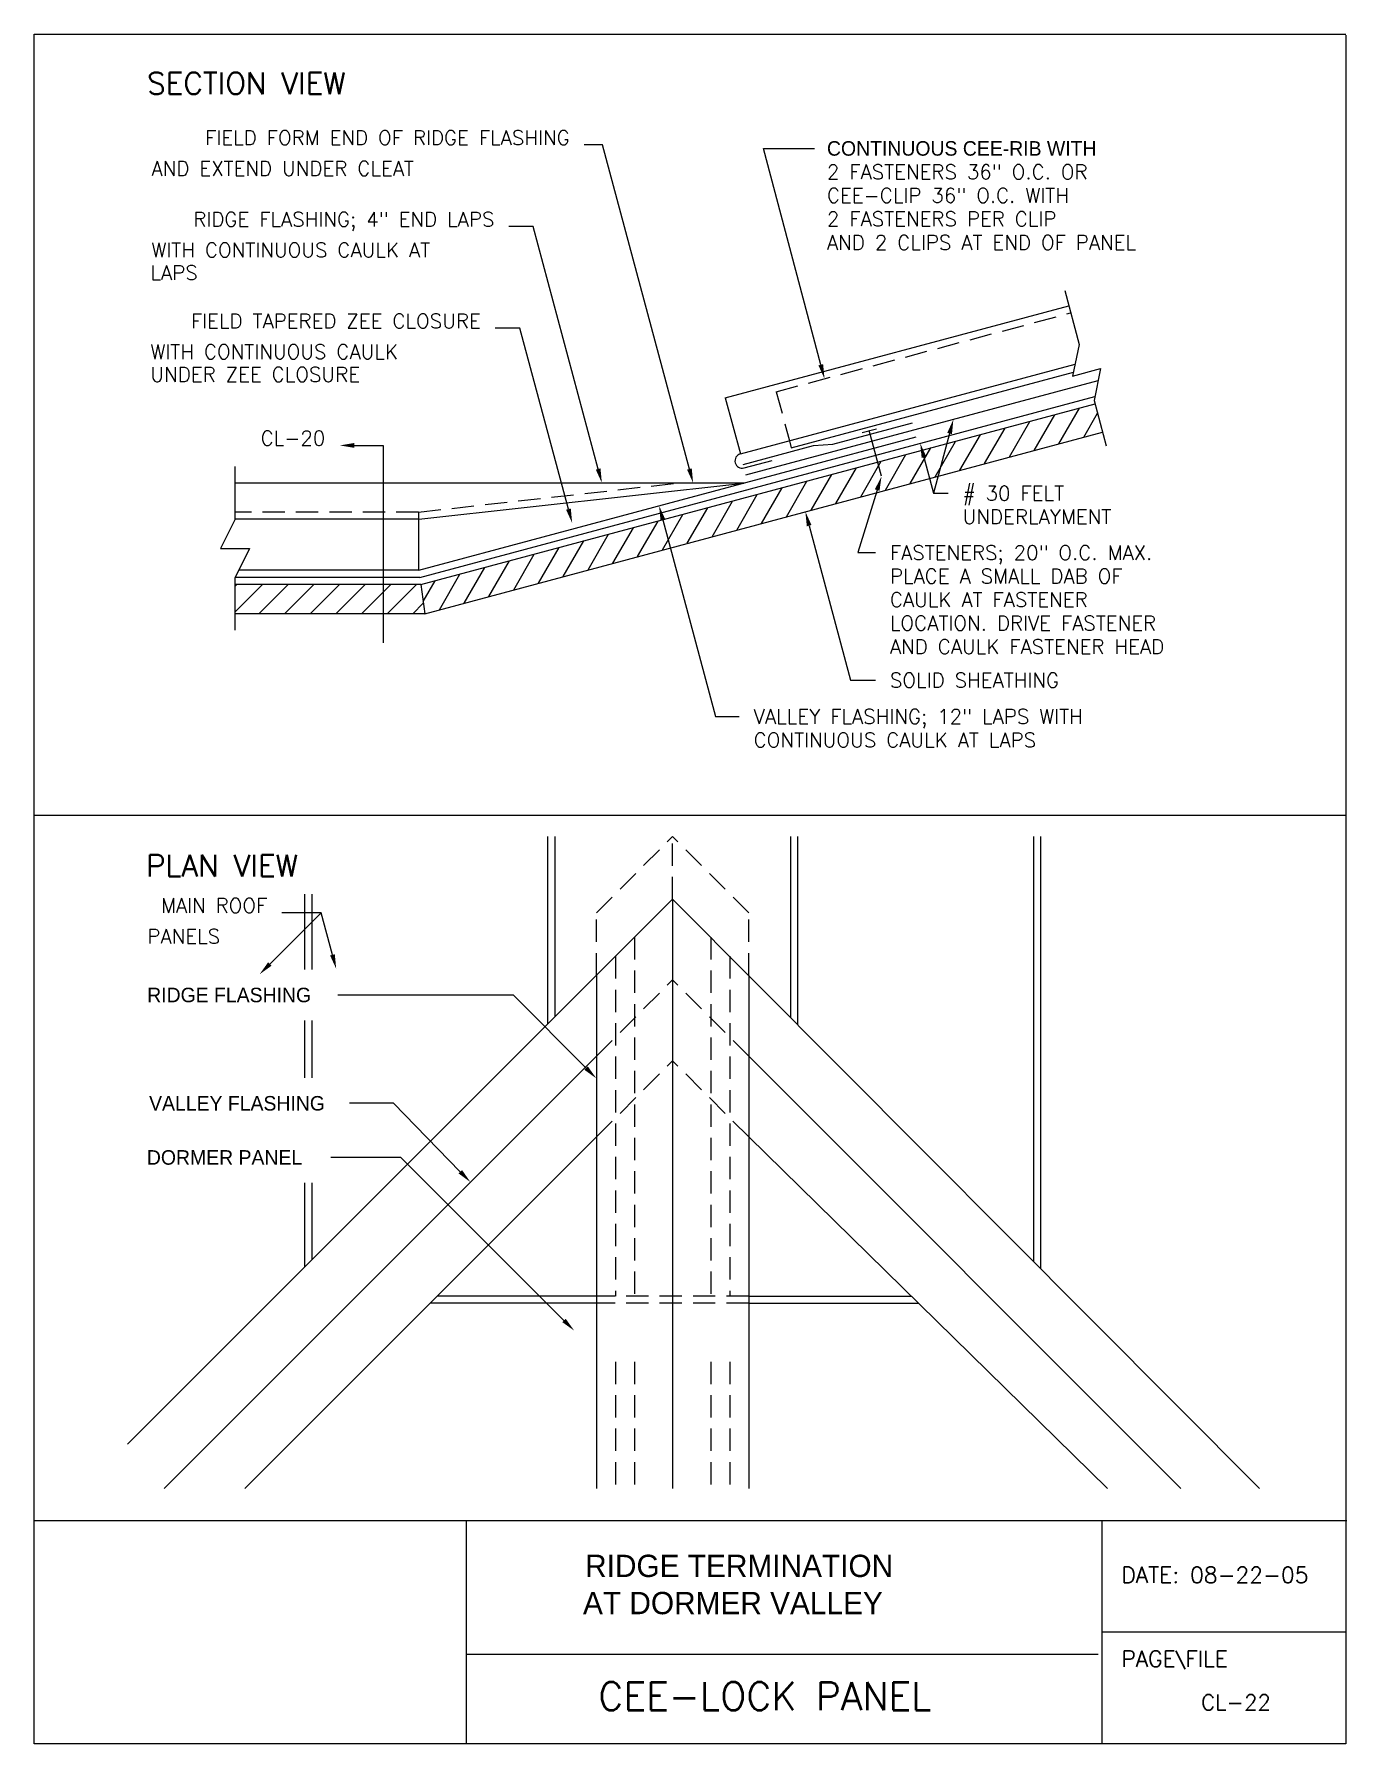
# Model space of a CAD drawing. Extents: x -5.4 to 24, y -8 to 30.4.
import ezdxf
from ezdxf.enums import TextEntityAlignment as Align

# ---------------------------------------------------------------- set-up
doc = ezdxf.new("R2010")
doc.units = 0
doc.header["$MEASUREMENT"] = 0
doc.linetypes.add('HIDDENX2', pattern=[0.75, 0.5, -0.25])
doc.layers.get('0').update_dxf_attribs({"linetype": 'CONTINUOUS'})
for name, color, linetype in [('1', 7, 'CONTINUOUS'), ('BORDER', 7, 'CONTINUOUS'), ('CMP-FLSH', 7, 'CONTINUOUS'), ('DIM-TXT', 7, 'CONTINUOUS'), ('STRCTR', 7, 'CONTINUOUS')]:
    doc.layers.add(name, color=color, linetype=linetype)
doc.styles.add('AU101S01', font='SIMPLEX.SHX')
doc.styles.add('ROMANS', font='romans', dxfattribs={"height": 0.25})

# ---------------------------------------------------------------- blocks, each defined once
blk = doc.blocks.new('*X7')
at = {"color": 0, "linetype": 'CONTINUOUS'}
for p, q in [((17.194, 19.156), (17.548, 19.768)), ((16.34, 18.927), (16.694, 19.539)), ((16.767, 19.041), (17.121, 19.654)), ((17.621, 19.27), (17.859, 19.682)), ((15.06, 18.584), (15.413, 19.196)), ((15.486, 18.698), (15.84, 19.311)), ((15.913, 18.813), (16.267, 19.425)), ((13.779, 18.241), (14.132, 18.853)), ((14.206, 18.355), (14.559, 18.968)), ((14.633, 18.47), (14.986, 19.082)), ((12.925, 18.012), (13.279, 18.624)), ((13.352, 18.126), (13.706, 18.739)), ((11.644, 17.669), (11.998, 18.281)), ((12.071, 17.783), (12.425, 18.396)), ((12.498, 17.898), (12.852, 18.51)), ((10.791, 17.44), (11.144, 18.052)), ((11.218, 17.554), (11.571, 18.167)), ((9.51, 17.097), (9.864, 17.709)), ((9.937, 17.211), (10.291, 17.824)), ((10.364, 17.326), (10.717, 17.938)), ((8.656, 16.868), (9.01, 17.481)), ((9.083, 16.983), (9.437, 17.595)), ((7.376, 16.525), (7.729, 17.137)), ((7.803, 16.639), (8.156, 17.252)), ((8.229, 16.754), (8.583, 17.366)), ((6.242, 16.436), (6.449, 16.794)), ((6.522, 16.296), (6.875, 16.909)), ((6.949, 16.411), (7.302, 17.023))]:
    blk.add_line(p, q, dxfattribs=at)
blk = doc.blocks.new('*X8')
at = {"color": 0, "linetype": 'CONTINUOUS'}
for p, q in [((3.002, 16.26), (3.47, 16.728)), ((3.002, 16.702), (3.028, 16.728)), ((3.412, 16.228), (3.912, 16.728)), ((3.854, 16.228), (4.354, 16.728)), ((4.296, 16.228), (4.796, 16.728)), ((4.738, 16.228), (5.238, 16.728)), ((5.18, 16.228), (5.68, 16.728)), ((5.622, 16.228), (6.122, 16.728)), ((6.064, 16.228), (6.245, 16.41))]:
    blk.add_line(p, q, dxfattribs=at)

msp = doc.modelspace()

# ---------------------------------------------------------------- linework, layer by layer
at = {"color": 5, "linetype": 'CONTINUOUS'}
for p, q in [((-5.418, -7.963), (-5.418, 30.376)), ((24.003, 30.358), (24.003, -7.963)), ((24.023, -2.963), (-5.418, -2.963)), ((4.275, -7.963), (4.275, -2.963)), ((18.527, -2.963), (18.527, -7.963)), ((24.003, -5.463), (18.527, -5.463)), ((18.443, -5.963), (4.275, -5.963)), ((24.003, -7.963), (-5.418, -7.963))]:
    msp.add_line(p, q, dxfattribs=at)
at = {"layer": 'BORDER', "color": 5, "linetype": 'CONTINUOUS'}
msp.add_line((24.003, 12.852), (-5.418, 12.852), dxfattribs=at)
at = {"layer": 'CMP-FLSH', "color": 5, "linetype": 'CONTINUOUS'}
msp.add_line((-5.418, 30.376), (24.003, 30.376), dxfattribs=at)
at = {"layer": 'CMP-FLSH', "color": 1, "linetype": 'CONTINUOUS'}
for p, q in [((10.083, 22.221), (17.787, 24.285)), ((10.42, 20.963), (17.928, 22.975)), ((11.563, 21.101), (17.891, 22.796)), ((10.083, 22.221), (10.42, 20.963)), ((12.491, 21.181), (14.278, 21.66)), ((3.212, 18.358), (14.362, 21.345)), ((10.483, 20.727), (12.061, 21.15)), ((12.061, 21.15), (12.491, 21.181)), ((10.504, 20.649), (11.133, 20.817)), ((10.502, 20.311), (-0.914, 20.311)), ((3.212, 19.497), (10.502, 20.311)), ((3.212, 19.497), (-0.914, 19.497)), ((3.212, 18.358), (3.212, 19.497)), ((3.212, 18.358), (-0.832, 18.358)), ((8.9, 10.979), (8.9, -2.238)), ((7.191, 9.27), (7.191, -2.238)), ((10.609, 9.27), (10.609, -2.238))]:
    msp.add_line(p, q, dxfattribs=at)
at = {"layer": 'CMP-FLSH', "color": 9, "linetype": 'HIDDENX2'}
for p, q in [((11.226, 22.359), (17.829, 24.128)), ((11.226, 22.359), (11.521, 21.258)), ((3.203, 19.66), (9.034, 20.311)), ((3.203, 19.66), (-0.914, 19.66)), ((3.212, 19.497), (3.212, 19.661)), ((7.191, 10.672), (8.9, 12.382)), ((10.609, 10.672), (8.9, 12.382)), ((8.9, 10.979), (8.9, 12.382)), ((7.191, 9.27), (7.191, 10.672)), ((10.609, 9.27), (10.609, 10.672)), ((8.046, 10.125), (8.046, 2.079)), ((9.755, 10.125), (9.755, 2.079)), ((7.618, 9.697), (7.618, 2.079)), ((10.182, 9.697), (10.182, 2.079)), ((7.191, 7.457), (8.9, 9.167)), ((10.609, 7.457), (8.9, 9.167)), ((7.191, 5.645), (8.9, 7.354)), ((10.609, 5.645), (8.9, 7.354)), ((10.609, 2.079), (7.191, 2.079)), ((10.609, 1.919), (7.191, 1.919)), ((7.618, 0.605), (7.618, -2.238)), ((8.046, 0.605), (8.046, -2.238)), ((9.755, 0.605), (9.755, -2.238)), ((10.182, 0.605), (10.182, -2.238))]:
    msp.add_line(p, q, dxfattribs=at)
at = {"layer": 'CMP-FLSH', "color": 6, "linetype": 'CONTINUOUS'}
for p, q in [((3.233, 18.195), (18.374, 22.252)), ((10.547, 20.491), (18.447, 22.608)), ((13.156, 21.443), (13.471, 21.528)), ((13.587, 20.464), (13.313, 21.486)), ((3.233, 18.195), (-0.914, 18.195))]:
    msp.add_line(p, q, dxfattribs=at)
at = {"layer": 'CMP-FLSH', "color": 1, "linetype": 'HIDDENX2'}
msp.add_line((11.521, 21.258), (11.563, 21.101), dxfattribs=at)
at = {"layer": 'CMP-FLSH', "color": 4, "linetype": 'CONTINUOUS'}
for p, q in [((6.096, 12.382), (6.096, 8.175)), ((6.256, 12.382), (6.256, 8.336)), ((11.544, 12.382), (11.544, 8.325)), ((11.704, 12.382), (11.704, 8.165)), ((16.992, 12.382), (16.992, 2.857)), ((17.152, 12.382), (17.152, 2.696)), ((0.648, 11.09), (0.648, 9.4)), ((0.809, 11.09), (0.809, 9.4)), ((0.648, 8.259), (0.648, 6.971)), ((0.809, 8.259), (0.809, 6.971)), ((0.648, 4.616), (0.648, 2.727)), ((0.809, 4.616), (0.809, 2.888)), ((7.191, 1.919), (3.466, 1.919)), ((7.191, 2.079), (3.626, 2.079)), ((10.609, 2.079), (14.25, 2.079)), ((10.609, 1.919), (14.413, 1.919))]:
    msp.add_line(p, q, dxfattribs=at)
at = {"layer": 'CMP-FLSH', "color": 3, "linetype": 'CONTINUOUS'}
for p, q in [((-3.327, -1.247), (8.9, 10.979)), ((-0.691, -2.238), (7.191, 5.645))]:
    msp.add_line(p, q, dxfattribs=at)
at = {"layer": 'CMP-FLSH', "color": 9, "linetype": 'CONTINUOUS'}
msp.add_line((-2.504, -2.238), (7.191, 7.457), dxfattribs=at)
at = {"layer": 'CMP-FLSH', "color": 3, "linetype": 'CONTINUOUS', "extrusion": (0, 0, -1), "flags": 128}
msp.add_lwpolyline([(-12.225, 22.963), (-10.937, 27.814), (-12.084, 27.814)], dxfattribs=at)
at = {"layer": 'CMP-FLSH', "color": 3, "linetype": 'CONTINUOUS'}
for points in [[(8.9, 10.979), (22.067, -2.238)], [(10.609, 5.645), (18.657, -2.238)]]:
    msp.add_lwpolyline(points, dxfattribs=at)
at = {"layer": 'CMP-FLSH', "color": 9, "linetype": 'CONTINUOUS'}
msp.add_lwpolyline([(10.609, 7.457), (20.303, -2.238)], dxfattribs=at)
at = {"layer": 'CMP-FLSH', "color": 1, "linetype": 'CONTINUOUS'}
msp.add_arc((10.462, 20.806), 0.163, 105, 285, dxfattribs=at)
at = {"layer": 'CMP-FLSH', "color": 3, "linetype": 'CONTINUOUS', "extrusion": (0, 0, -1)}
msp.add_solid([(-12.277, 22.977), (-12.308, 22.649), (-12.172, 22.949)], dxfattribs=at)
at = {"layer": 'DIM-TXT', "color": 3, "linetype": 'CONTINUOUS'}
for p, q in [((7.331, 27.892), (6.918, 27.892)), ((9.278, 20.625), (7.331, 27.892)), ((5.774, 26.063), (5.229, 26.063)), ((7.231, 20.625), (5.774, 26.063)), ((5.478, 23.781), (4.923, 23.781)), ((6.565, 19.726), (5.478, 23.781)), ((1.761, 21.154), (2.412, 21.154)), ((2.412, 21.154), (2.412, 16.73)), ((15.114, 21.423), (14.755, 20.082)), ((14.539, 20.887), (14.755, 20.082)), ((13.49, 20.153), (13.052, 18.751)), ((14.755, 20.082), (15.08, 20.082)), ((8.683, 19.486), (9.865, 15.075)), ((11.963, 19.354), (12.892, 15.889)), ((13.052, 18.751), (13.449, 18.751)), ((12.892, 15.889), (13.449, 15.889)), ((9.865, 15.075), (10.395, 15.075)), ((-0.133, 9.523), (1.019, 10.673)), ((1.019, 10.673), (0.136, 10.673)), ((1.272, 9.73), (1.019, 10.673))]:
    msp.add_line(p, q, dxfattribs=at)
at = {"layer": 'DIM-TXT', "color": 3, "linetype": 'CONTINUOUS', "flags": 128}
for points in [[(6.962, 7.189), (5.335, 8.829), (1.394, 8.829)], [(4.139, 4.866), (2.644, 6.401), (1.655, 6.401)], [(6.464, 1.531), (2.803, 5.187), (1.233, 5.187)]]:
    msp.add_lwpolyline(points, dxfattribs=at)
at = {"layer": 'DIM-TXT', "color": 3, "linetype": 'CONTINUOUS'}
for points in [[(15.167, 21.409), (15.062, 21.437), (15.199, 21.738)], [(1.761, 21.1), (1.761, 21.208), (1.435, 21.154)], [(14.487, 20.873), (14.591, 20.901), (14.455, 21.202)], [(7.283, 20.639), (7.179, 20.611), (7.315, 20.311)], [(9.33, 20.639), (9.225, 20.611), (9.362, 20.311)], [(13.438, 20.169), (13.542, 20.137), (13.587, 20.464)], [(6.617, 19.74), (6.512, 19.712), (6.649, 19.412)], [(8.63, 19.472), (8.735, 19.5), (8.598, 19.801)], [(11.911, 19.34), (12.016, 19.368), (11.879, 19.669)], [(1.219, 9.716), (1.324, 9.744), (1.356, 9.415)], [(-0.095, 9.485), (-0.172, 9.562), (-0.364, 9.293)]]:
    msp.add_solid(points, dxfattribs=at)
at = {"layer": 'DIM-TXT', "color": 3, "linetype": 'CONTINUOUS', "extrusion": (0, 0, -1)}
for points in [[(-7, 7.227), (-7.191, 6.958), (-6.923, 7.151)], [(-4.178, 4.904), (-4.366, 4.633), (-4.1, 4.828)], [(-6.503, 1.569), (-6.695, 1.301), (-6.426, 1.493)]]:
    msp.add_solid(points, dxfattribs=at)
at = {"layer": 'STRCTR', "color": 2, "linetype": 'CONTINUOUS'}
for p, q in [((17.696, 24.625), (18.019, 23.42)), ((18.019, 23.42), (17.873, 22.707)), ((17.873, 22.707), (18.502, 22.876)), ((18.502, 22.876), (18.356, 22.163)), ((18.356, 22.163), (18.628, 21.146)), ((-0.914, 19.497), (-0.914, 20.678)), ((-0.914, 19.497), (-1.239, 18.846)), ((-1.239, 18.846), (-0.588, 18.846)), ((-0.588, 18.846), (-0.914, 18.195)), ((-0.914, 17.014), (-0.914, 18.195))]:
    msp.add_line(p, q, dxfattribs=at)
at = {"layer": 'STRCTR', "color": 4, "linetype": 'CONTINUOUS'}
for p, q in [((3.255, 18.032), (18.377, 22.084)), ((3.34, 17.381), (18.546, 21.455)), ((3.255, 18.032), (-0.914, 18.032)), ((3.255, 18.032), (3.34, 17.381)), ((3.34, 17.381), (-0.914, 17.381))]:
    msp.add_line(p, q, dxfattribs=at)

# ---------------------------------------------------------------- block references
at = {"layer": 'STRCTR', "color": 4, "linetype": 'CONTINUOUS', "xscale": 1.302199622101516, "yscale": 1.302199622101516, "zscale": 1.302199622101516}
for name in ['*X7', '*X8']:
    msp.add_blockref(name, (-4.823, -3.752), dxfattribs=at)

# ---------------------------------------------------------------- texts
at = {"layer": '1', "color": 7, "style": 'AU101S01'}
for s, p in [('DATE: 08-22-05', (18.966, -4.357)), ('PAGE\\FILE', (18.966, -6.236))]:
    msp.add_text(s, height=0.36, dxfattribs=at).set_placement(p)
at = {"layer": 'BORDER', "color": 5, "linetype": 'CONTINUOUS', "style": 'ROMANS'}
msp.add_text('CEE-LOCK PANEL', height=0.625, dxfattribs=at).set_placement((10.971, -6.894), align=Align.MIDDLE)
at = {"layer": 'BORDER', "color": 2, "linetype": 'CONTINUOUS', "style": 'ROMANS'}
msp.add_text('CL-22', height=0.35, dxfattribs=at).set_placement((21.537, -7.035), align=Align.MIDDLE)
at = {"layer": 'CMP-FLSH', "color": 3, "linetype": 'CONTINUOUS'}
msp.add_text('CONTINUOUS CEE-RIB WITH', height=0.32555, dxfattribs=at).set_placement((12.363, 27.652))
at = {"layer": 'CMP-FLSH', "color": 3, "linetype": 'CONTINUOUS', "style": 'ROMANS'}
for s, p in [('2 FASTENERS 36" O.C. OR', (12.362, 27.125)), ('CEE-CLIP 36" O.C. WITH', (12.362, 26.598)), ('2 FASTENERS PER CLIP', (12.362, 26.071)), ('AND 2 CLIPS AT END OF PANEL', (12.362, 25.541)), ('FASTENERS; 20" O.C. MAX.', (13.774, 18.587)), ('PLACE A SMALL DAB OF', (13.774, 18.06)), ('CAULK AT FASTENER', (13.774, 17.533)), ('LOCATION. DRIVE FASTENER', (13.774, 17.006)), ('AND CAULK FASTENER HEAD', (13.774, 16.479))]:
    msp.add_text(s, height=0.32555, dxfattribs=at).set_placement(p)
at = {"layer": 'DIM-TXT', "color": 4, "linetype": 'CONTINUOUS', "style": 'ROMANS'}
for s, height, p in [('SECTION VIEW', 0.48832, (-2.888, 29.031)), ('PLAN VIEW', 0.4883, (-2.911, 11.486))]:
    msp.add_text(s, height=height, dxfattribs=at).set_placement(p)
at = {"layer": 'DIM-TXT', "color": 3, "linetype": 'CONTINUOUS', "style": 'ROMANS'}
for s, height, p in [('FIELD FORM END OF RIDGE FLASHING', 0.32555, (6.592, 27.892)), ('RIDGE FLASHING; 4" END LAPS', 0.32555, (4.903, 26.063)), ('FIELD TAPERED ZEE CLOSURE', 0.32555, (4.598, 23.781)), ('CL-20', 0.3255, (1.11, 21.154)), ('MAIN ROOF', 0.3255, (-0.19, 10.673))]:
    msp.add_text(s, height=height, dxfattribs=at).set_placement(p, align=Align.RIGHT)
for s, height, p in [('AND EXTEND UNDER CLEAT', 0.32555, (-2.789, 27.202)), ('WITH CONTINUOUS CAULK AT', 0.32555, (-2.789, 25.374)), ('LAPS', 0.3255, (-2.812, 24.865)), ('WITH CONTINUOUS CAULK', 0.32555, (-2.812, 23.092)), ('UNDER ZEE CLOSURE', 0.32555, (-2.812, 22.583)), ('# 30 FELT', 0.3255, (15.406, 19.919)), ('UNDERLAYMENT', 0.32555, (15.406, 19.392)), ('SOLID SHEATHING', 0.32555, (13.774, 15.726)), ('VALLEY FLASHING; 12" LAPS WITH', 0.32555, (10.72, 14.912)), ('CONTINUOUS CAULK AT LAPS', 0.32555, (10.72, 14.385)), ('PANELS', 0.3255, (-2.88, 9.983))]:
    msp.add_text(s, height=height, dxfattribs=at).set_placement(p)
at = {"layer": 'DIM-TXT', "color": 3, "linetype": 'CONTINUOUS'}
for s, height, p in [('RIDGE FLASHING', 0.32555, (-2.884, 8.667)), ('VALLEY FLASHING', 0.32555, (-2.841, 6.238)), ('DORMER PANEL', 0.32555, (-2.891, 5.024)), ('RIDGE TERMINATION', 0.5, (6.939, -4.223)), ('AT DORMER VALLEY', 0.5, (6.891, -5.057))]:
    msp.add_text(s, height=height, dxfattribs=at).set_placement(p)

doc.saveas('drawing.dxf')
